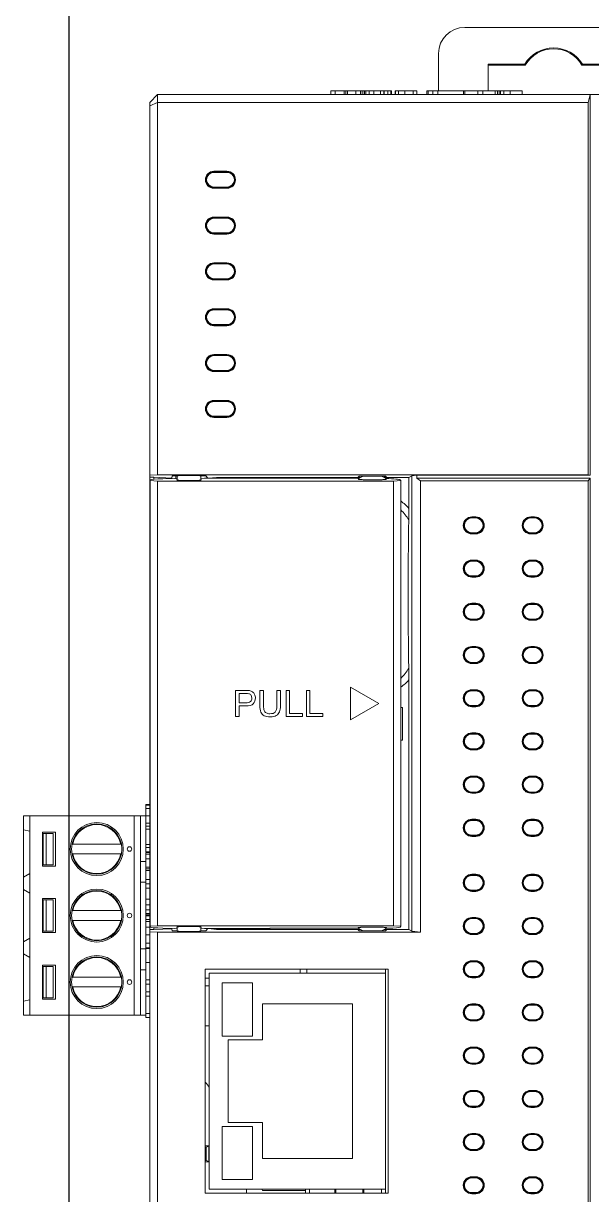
# Model space of a CAD drawing. Header units: millimetres. Extents: x 0 to 1371, y 0 to 812.
# Drawn here: x 70.5 to 113.9, y 656.8 to 746.3 of the extents above; entities that cross this region are included whole.
import ezdxf

# ---------------------------------------------------------------- set-up
doc = ezdxf.new("R2010")
doc.units = ezdxf.units.MM
doc.layers.add('3_ALL_AXES', color=7, linetype='Continuous')
doc.layers.add('7_ALL_FEATURES', color=7, linetype='Continuous')

msp = doc.modelspace()

# ---------------------------------------------------------------- linework, layer by layer
at = {"color": 18, "true_color": 0x000000}
msp.add_line((74.01674, 761.59969), (74.01674, 607.59969), dxfattribs=at)
at = {"color": 18, "linetype": 'Continuous', "lineweight": 0, "true_color": 0x000000}
for p, q in [((104.25352, 745.99985), (117.83533, 745.99985)), ((96.19443, 711.61385), (96.19443, 711.71867)), ((98.11943, 711.71867), (98.11943, 711.61385)), ((70.54443, 685.78017), (70.54443, 670.54017)), ((79.89443, 685.78017), (70.54443, 685.78017)), ((71.04443, 685.78017), (71.04443, 670.54017)), ((78.99443, 685.78017), (78.99443, 670.54017)), ((79.49443, 685.78017), (79.49443, 670.54017)), ((71.04443, 684.60111), (70.54443, 684.70017)), ((71.99443, 684.54017), (71.99443, 681.94017)), ((72.99443, 684.54017), (71.99443, 684.54017)), ((72.04443, 682.04017), (72.04443, 684.44017)), ((72.04443, 684.44017), (72.82219, 684.44017)), ((72.27625, 682.04017), (72.27625, 684.44017)), ((72.82219, 682.04017), (72.82219, 684.44017)), ((72.99443, 684.54017), (72.99443, 681.94017)), ((74.25633, 683.61517), (78.03252, 683.61517)), ((74.25633, 682.86517), (78.03252, 682.86517)), ((72.99443, 681.94017), (71.99443, 681.94017)), ((72.04443, 682.04017), (72.82219, 682.04017)), ((79.49443, 682.30017), (79.89443, 682.30017)), ((71.04443, 681.37319), (70.54443, 681.09017)), ((71.04443, 679.87715), (70.54443, 680.16017)), ((79.49443, 680.70017), (79.89443, 680.70017)), ((71.99443, 679.46017), (71.99443, 676.86017)), ((72.99443, 679.46017), (71.99443, 679.46017)), ((72.04443, 676.96017), (72.04443, 679.36017)), ((72.04443, 679.36017), (72.82219, 679.36017)), ((72.27625, 676.96017), (72.27625, 679.36017)), ((72.82219, 676.96017), (72.82219, 679.36017)), ((72.99443, 679.46017), (72.99443, 676.86017)), ((74.25633, 678.53517), (78.03252, 678.53517)), ((74.25633, 677.78517), (78.03252, 677.78517)), ((88.89443, 677.16017), (84.37061, 677.16017)), ((89.39443, 677.18637), (96.15987, 677.18637)), ((98.22898, 677.18637), (98.3832, 677.18637)), ((71.04443, 676.44319), (70.54443, 676.16017)), ((72.99443, 676.86017), (71.99443, 676.86017)), ((72.04443, 676.96017), (72.82219, 676.96017)), ((79.49443, 675.62017), (79.89443, 675.62017)), ((71.04443, 674.94715), (70.54443, 675.23017)), ((71.99443, 674.38017), (71.99443, 671.78017)), ((72.99443, 674.38017), (71.99443, 674.38017)), ((72.04443, 671.88017), (72.04443, 674.28017)), ((72.04443, 674.28017), (72.82219, 674.28017)), ((72.27625, 671.88017), (72.27625, 674.28017)), ((72.82219, 671.88017), (72.82219, 674.28017)), ((72.99443, 674.38017), (72.99443, 671.78017)), ((79.49443, 674.02017), (79.89443, 674.02017)), ((91.69443, 674.06017), (91.69443, 673.76017)), ((92.19443, 674.06017), (92.19443, 673.76017)), ((98.19443, 674.06017), (98.19443, 673.76017)), ((74.25633, 673.45517), (78.03252, 673.45517)), ((74.25633, 672.70517), (78.03252, 672.70517)), ((84.73443, 673.38017), (84.43443, 673.38017)), ((84.43443, 672.78017), (84.73443, 672.78017)), ((72.99443, 671.78017), (71.99443, 671.78017)), ((72.04443, 671.88017), (72.82219, 671.88017)), ((71.04443, 671.71923), (70.54443, 671.62017)), ((79.89443, 670.54017), (70.54443, 670.54017)), ((84.43443, 669.74017), (84.73443, 669.74017)), ((98.19443, 657.26017), (98.19443, 656.96017))]:
    msp.add_line(p, q, dxfattribs=at)
for centre, radius in [((76.14443, 683.24017), 2.025), ((76.14443, 683.24017), 1.925), ((78.64443, 683.24017), 0.17321), ((76.14443, 678.16017), 2.025), ((76.14443, 678.16017), 1.925), ((78.64443, 678.16017), 0.17321), ((76.14443, 673.08017), 2.025), ((76.14443, 673.08017), 1.925), ((78.64443, 673.08017), 0.17321)]:
    msp.add_circle(centre, radius, dxfattribs=at)
for centre, start, end in [((76.14443, 683.24017), 11.5669778, 168.4330222), ((76.14443, 683.24017), 191.5669778, 348.4330222), ((76.14443, 678.16017), 11.5669778, 168.4330222), ((76.14443, 678.16017), 191.5669778, 348.4330222), ((76.14443, 673.08017), 11.5669778, 168.4330222), ((76.14443, 673.08017), 191.5669778, 348.4330222)]:
    msp.add_arc(centre, 1.8702, start, end, dxfattribs=at)
for centre, major_axis, ratio, start_param, end_param in [((104.25596, 743.99863), (-1.41594, 1.41594), 0.99878277, -0.78478918, 0.78478918), ((88.89443, 677.18637), (0.5, 0), 0.05240778, -1.57079633, 0), ((96.91691, 677.28595), (2.4, 0), 0.05240778, -0.91353217, -0.05235988)]:
    msp.add_ellipse(centre, major_axis=major_axis, ratio=ratio, start_param=start_param, end_param=end_param, dxfattribs=at)
at = {"layer": '3_ALL_AXES', "color": 18, "linetype": 'Continuous', "lineweight": 0, "true_color": 0x000000}
for p, q in [((82.29443, 711.73439), (82.29443, 711.43963)), ((84.09443, 711.73439), (84.09443, 711.43963)), ((82.29443, 677.28071), (82.29443, 676.98595)), ((84.09443, 677.28071), (84.09443, 676.98595)), ((79.89443, 673.30476), (79.89443, 674.57017)), ((80.19443, 674.57017), (79.89443, 674.57017)), ((79.89443, 672.38935), (79.89443, 672.92117))]:
    msp.add_line(p, q, dxfattribs=at)
at = {"layer": '7_ALL_FEATURES', "color": 18, "linetype": 'Continuous', "lineweight": 0, "true_color": 0x000000}
for p, q in [((102.25474, 741.16017), (102.25474, 744.00107)), ((106.04443, 743.17999), (106.04443, 741.16017)), ((108.83942, 743.17999), (106.04443, 743.17999)), ((108.87936, 743.11017), (106.04443, 743.11017)), ((108.87936, 743.11017), (108.83942, 743.17999)), ((113.20949, 743.11017), (113.24943, 743.17999)), ((116.04443, 743.11017), (113.20949, 743.11017)), ((116.11425, 743.17999), (113.24943, 743.17999)), ((80.19443, 740.26017), (80.79443, 740.86017)), ((80.79443, 711.82348), (80.79443, 740.86017)), ((80.79443, 740.86017), (164.44433, 740.86017)), ((94.02454, 740.86017), (94.02454, 741.16017)), ((94.02454, 741.16017), (98.6145, 741.16017)), ((94.35911, 740.86017), (94.35911, 741.16017)), ((95.03755, 740.86017), (95.03755, 741.16017)), ((95.16766, 740.86017), (95.16766, 741.16017)), ((95.29777, 740.86017), (95.29777, 741.16017)), ((95.93904, 740.86017), (95.93904, 741.16017)), ((96.30149, 740.86017), (96.30149, 741.16017)), ((96.31896, 740.86017), (96.31896, 741.16017)), ((96.46878, 740.86017), (96.46878, 741.16017)), ((96.59889, 740.86017), (96.59889, 741.16017)), ((96.6931, 740.86017), (96.6931, 741.16017)), ((96.9529, 740.86017), (96.9529, 741.16017)), ((97.32379, 740.86017), (97.32379, 741.16017)), ((97.81636, 740.86017), (97.81636, 741.16017)), ((98.06729, 740.86017), (98.06729, 741.16017)), ((98.09517, 740.86017), (98.09517, 741.16017)), ((98.37053, 740.86017), (98.37053, 741.16017)), ((98.6145, 740.86017), (98.6145, 741.16017)), ((98.61567, 741.16017), (98.67263, 741.16017)), ((98.63862, 740.86017), (98.63862, 741.16017)), ((98.67271, 740.86017), (98.67271, 741.16017)), ((98.93049, 740.86017), (98.93049, 741.16017)), ((98.93049, 741.16017), (100.58476, 741.16017)), ((98.96766, 740.86017), (98.96766, 741.16017)), ((99.2, 740.86017), (99.2, 741.16017)), ((99.68327, 740.86017), (99.68327, 741.16017)), ((100.31726, 740.86017), (100.31726, 741.16017)), ((100.58476, 740.86017), (100.58476, 741.16017)), ((101.35614, 740.86017), (101.35614, 741.16017)), ((101.35614, 741.16017), (108.6435, 741.16017)), ((101.46878, 740.86017), (101.46878, 741.16017)), ((101.81264, 740.86017), (101.81264, 741.16017)), ((101.82778, 740.86017), (101.82778, 741.16017)), ((102.19368, 740.86017), (102.19368, 741.16017)), ((104.16394, 740.86017), (104.16394, 741.16017)), ((104.25688, 740.86017), (104.25688, 741.16017)), ((105.2606, 740.86017), (105.2606, 741.16017)), ((105.63234, 740.86017), (105.63234, 741.16017)), ((106.5803, 740.86017), (106.5803, 741.16017)), ((106.75688, 740.86017), (106.75688, 741.16017)), ((106.8777, 740.86017), (106.8777, 741.16017)), ((106.97993, 740.86017), (106.97993, 741.16017)), ((107.24847, 740.86017), (107.24847, 741.16017)), ((107.71413, 740.86017), (107.71413, 741.16017)), ((108.6435, 740.86017), (108.6435, 741.16017)), ((113.84443, 740.86017), (113.69443, 740.26017)), ((113.84443, 711.79204), (113.84443, 740.86017)), ((80.79443, 740.26017), (80.19443, 740.01164)), ((80.19443, 653.46017), (80.19443, 740.26017)), ((113.69443, 740.26017), (80.79443, 740.26017)), ((113.69443, 711.82348), (113.69443, 740.26017)), ((86.09443, 735.01017), (85.09443, 735.01017)), ((85.09443, 734.96017), (85.09443, 734.92526)), ((86.09443, 734.96017), (85.09443, 734.96017)), ((86.09443, 734.92526), (85.09443, 734.92526)), ((86.09443, 734.92526), (86.09443, 734.96017)), ((85.09443, 733.76017), (85.09443, 733.79508)), ((85.09443, 733.79508), (86.09443, 733.79508)), ((85.09443, 733.76017), (86.09443, 733.76017)), ((85.09443, 733.71017), (86.09443, 733.71017)), ((86.09443, 733.79508), (86.09443, 733.76017)), ((86.09443, 731.51017), (85.09443, 731.51017)), ((85.09443, 731.46017), (85.09443, 731.42526)), ((86.09443, 731.46017), (85.09443, 731.46017)), ((86.09443, 731.42526), (85.09443, 731.42526)), ((86.09443, 731.42526), (86.09443, 731.46017)), ((85.09443, 730.26017), (85.09443, 730.29508)), ((85.09443, 730.29508), (86.09443, 730.29508)), ((85.09443, 730.26017), (86.09443, 730.26017)), ((85.09443, 730.21017), (86.09443, 730.21017)), ((86.09443, 730.29508), (86.09443, 730.26017)), ((86.09443, 728.01017), (85.09443, 728.01017)), ((85.09443, 727.96017), (85.09443, 727.92526)), ((86.09443, 727.96017), (85.09443, 727.96017)), ((86.09443, 727.92526), (85.09443, 727.92526)), ((86.09443, 727.92526), (86.09443, 727.96017)), ((85.09443, 726.76017), (85.09443, 726.79508)), ((85.09443, 726.79508), (86.09443, 726.79508)), ((85.09443, 726.76017), (86.09443, 726.76017)), ((85.09443, 726.71017), (86.09443, 726.71017)), ((86.09443, 726.79508), (86.09443, 726.76017)), ((86.09443, 724.51017), (85.09443, 724.51017)), ((85.09443, 724.46017), (85.09443, 724.42526)), ((86.09443, 724.46017), (85.09443, 724.46017)), ((86.09443, 724.42526), (85.09443, 724.42526)), ((86.09443, 724.42526), (86.09443, 724.46017)), ((85.09443, 723.26017), (85.09443, 723.29508)), ((85.09443, 723.29508), (86.09443, 723.29508)), ((85.09443, 723.26017), (86.09443, 723.26017)), ((85.09443, 723.21017), (86.09443, 723.21017)), ((86.09443, 723.29508), (86.09443, 723.26017)), ((86.09443, 721.01017), (85.09443, 721.01017)), ((85.09443, 720.96017), (85.09443, 720.92526)), ((86.09443, 720.96017), (85.09443, 720.96017)), ((86.09443, 720.92526), (85.09443, 720.92526)), ((86.09443, 720.92526), (86.09443, 720.96017)), ((85.09443, 719.76017), (85.09443, 719.79508)), ((85.09443, 719.79508), (86.09443, 719.79508)), ((85.09443, 719.76017), (86.09443, 719.76017)), ((85.09443, 719.71017), (86.09443, 719.71017)), ((86.09443, 719.79508), (86.09443, 719.76017)), ((86.09443, 717.51017), (85.09443, 717.51017)), ((85.09443, 717.46017), (85.09443, 717.42526)), ((86.09443, 717.46017), (85.09443, 717.46017)), ((86.09443, 717.42526), (85.09443, 717.42526)), ((86.09443, 717.42526), (86.09443, 717.46017)), ((85.09443, 716.26017), (85.09443, 716.29508)), ((85.09443, 716.29508), (86.09443, 716.29508)), ((85.09443, 716.26017), (86.09443, 716.26017)), ((85.09443, 716.21017), (86.09443, 716.21017)), ((86.09443, 716.29508), (86.09443, 716.26017)), ((80.79443, 711.82348), (80.19443, 711.79204)), ((80.19443, 711.63482), (80.51443, 711.63482)), ((80.25441, 711.44056), (80.21537, 711.38196)), ((80.21537, 711.38196), (80.21537, 677.33838)), ((80.79443, 711.35054), (80.21537, 711.38196)), ((80.51443, 711.48615), (80.51443, 711.63482)), ((80.51443, 711.63482), (81.88381, 711.57501)), ((80.79443, 711.82348), (113.69443, 711.82348)), ((80.79443, 711.35054), (80.79443, 677.3698)), ((98.80406, 711.35054), (80.79443, 711.35054)), ((81.20196, 711.52038), (82.10704, 711.54585)), ((81.88381, 711.57501), (81.89443, 711.73439)), ((81.88381, 711.57501), (81.88381, 711.53957)), ((82.29443, 711.73439), (81.89443, 711.73439)), ((82.10704, 711.54585), (82.29443, 711.51562)), ((82.19443, 711.73439), (82.19443, 711.54585)), ((84.46907, 711.73439), (84.09443, 711.73439)), ((84.37061, 711.56017), (84.09443, 711.51562)), ((84.37061, 711.56017), (96.19905, 711.56017)), ((84.46907, 711.73439), (84.64329, 711.56017)), ((85.29443, 711.61385), (84.67982, 711.56017)), ((85.29443, 711.56017), (85.29443, 711.61385)), ((85.29443, 711.61385), (96.28278, 711.61385)), ((96.08961, 711.61385), (96.19443, 711.71867)), ((96.10424, 711.49003), (96.10502, 711.49728)), ((98.19443, 711.71867), (96.19443, 711.71867)), ((98.10607, 711.61385), (99.99443, 711.61385)), ((98.19443, 711.61385), (98.19443, 711.71867)), ((98.29924, 711.61385), (98.19443, 711.71867)), ((98.80406, 711.35054), (99.37266, 711.38194)), ((98.80406, 677.3698), (98.80406, 711.35054)), ((99.31362, 711.44097), (99.37266, 711.38194)), ((99.37266, 677.3384), (99.37266, 711.38194)), ((100.22009, 711.74903), (99.99443, 711.61385)), ((99.99443, 709.25559), (99.99443, 711.61385)), ((100.22009, 711.74903), (100.59713, 711.79204)), ((100.22009, 711.74903), (100.22009, 676.97131)), ((100.59713, 711.79204), (100.59713, 711.56017)), ((113.84443, 711.79204), (100.59713, 711.79204)), ((100.8728, 711.36017), (100.59713, 711.56017)), ((100.59713, 711.56017), (113.84443, 711.56017)), ((100.8728, 711.36017), (100.8728, 676.89685)), ((100.8728, 711.36017), (113.69443, 711.36017)), ((113.84443, 711.79204), (113.69443, 711.82348)), ((113.84443, 711.56017), (113.69443, 711.36017)), ((113.69443, 653.46017), (113.69443, 711.36017)), ((113.84443, 652.86017), (113.84443, 711.56017)), ((105.09443, 708.61017), (104.79443, 708.61017)), ((104.79443, 708.56017), (104.79443, 708.52526)), ((105.09443, 708.56017), (104.79443, 708.56017)), ((105.09443, 708.52526), (104.79443, 708.52526)), ((105.09443, 708.52526), (105.09443, 708.56017)), ((109.59443, 708.61017), (109.29443, 708.61017)), ((109.29443, 708.56017), (109.29443, 708.52526)), ((109.59443, 708.56017), (109.29443, 708.56017)), ((109.59443, 708.52526), (109.29443, 708.52526)), ((109.59443, 708.52526), (109.59443, 708.56017)), ((104.79443, 707.36017), (104.79443, 707.39508)), ((104.79443, 707.39508), (105.09443, 707.39508)), ((104.79443, 707.36017), (105.09443, 707.36017)), ((104.79443, 707.31017), (105.09443, 707.31017)), ((105.09443, 707.39508), (105.09443, 707.36017)), ((109.29443, 707.36017), (109.29443, 707.39508)), ((109.29443, 707.39508), (109.59443, 707.39508)), ((109.29443, 707.36017), (109.59443, 707.36017)), ((109.29443, 707.31017), (109.59443, 707.31017)), ((109.59443, 707.39508), (109.59443, 707.36017)), ((105.09443, 705.31017), (104.79443, 705.31017)), ((104.79443, 705.26017), (104.79443, 705.22526)), ((105.09443, 705.26017), (104.79443, 705.26017)), ((105.09443, 705.22526), (104.79443, 705.22526)), ((105.09443, 705.22526), (105.09443, 705.26017)), ((109.59443, 705.31017), (109.29443, 705.31017)), ((109.29443, 705.26017), (109.29443, 705.22526)), ((109.59443, 705.26017), (109.29443, 705.26017)), ((109.59443, 705.22526), (109.29443, 705.22526)), ((109.59443, 705.22526), (109.59443, 705.26017)), ((104.79443, 704.06017), (104.79443, 704.09508)), ((104.79443, 704.09508), (105.09443, 704.09508)), ((104.79443, 704.06017), (105.09443, 704.06017)), ((104.79443, 704.01017), (105.09443, 704.01017)), ((105.09443, 704.09508), (105.09443, 704.06017)), ((109.29443, 704.06017), (109.29443, 704.09508)), ((109.29443, 704.09508), (109.59443, 704.09508)), ((109.29443, 704.06017), (109.59443, 704.06017)), ((109.29443, 704.01017), (109.59443, 704.01017)), ((109.59443, 704.09508), (109.59443, 704.06017)), ((105.09443, 702.01017), (104.79443, 702.01017)), ((104.79443, 701.96017), (104.79443, 701.92526)), ((105.09443, 701.96017), (104.79443, 701.96017)), ((105.09443, 701.92526), (104.79443, 701.92526)), ((105.09443, 701.92526), (105.09443, 701.96017)), ((109.59443, 702.01017), (109.29443, 702.01017)), ((109.29443, 701.96017), (109.29443, 701.92526)), ((109.59443, 701.96017), (109.29443, 701.96017)), ((109.59443, 701.92526), (109.29443, 701.92526)), ((109.59443, 701.92526), (109.59443, 701.96017)), ((104.79443, 700.76017), (104.79443, 700.79508)), ((104.79443, 700.79508), (105.09443, 700.79508)), ((104.79443, 700.76017), (105.09443, 700.76017)), ((104.79443, 700.71017), (105.09443, 700.71017)), ((105.09443, 700.79508), (105.09443, 700.76017)), ((109.29443, 700.76017), (109.29443, 700.79508)), ((109.29443, 700.79508), (109.59443, 700.79508)), ((109.29443, 700.76017), (109.59443, 700.76017)), ((109.29443, 700.71017), (109.59443, 700.71017)), ((109.59443, 700.79508), (109.59443, 700.76017)), ((105.09443, 698.71017), (104.79443, 698.71017)), ((104.79443, 698.66017), (104.79443, 698.62526)), ((105.09443, 698.66017), (104.79443, 698.66017)), ((105.09443, 698.62526), (104.79443, 698.62526)), ((105.09443, 698.62526), (105.09443, 698.66017)), ((109.59443, 698.71017), (109.29443, 698.71017)), ((109.29443, 698.66017), (109.29443, 698.62526)), ((109.59443, 698.66017), (109.29443, 698.66017)), ((109.59443, 698.62526), (109.29443, 698.62526)), ((109.59443, 698.62526), (109.59443, 698.66017)), ((104.79443, 697.46017), (104.79443, 697.49508)), ((104.79443, 697.49508), (105.09443, 697.49508)), ((104.79443, 697.46017), (105.09443, 697.46017)), ((104.79443, 697.41017), (105.09443, 697.41017)), ((105.09443, 697.49508), (105.09443, 697.46017)), ((109.29443, 697.46017), (109.29443, 697.49508)), ((109.29443, 697.49508), (109.59443, 697.49508)), ((109.29443, 697.46017), (109.59443, 697.46017)), ((109.29443, 697.41017), (109.59443, 697.41017)), ((109.59443, 697.49508), (109.59443, 697.46017)), ((99.99443, 677.10649), (99.99443, 696.16475)), ((86.75241, 695.36017), (86.75241, 693.36017)), ((87.4959, 695.36017), (86.75241, 695.36017)), ((87.02007, 694.4085), (87.02007, 695.12225)), ((87.02007, 695.12225), (87.51821, 695.12225)), ((88.61115, 695.36017), (88.61115, 694.20032)), ((88.88624, 695.36017), (88.61115, 695.36017)), ((88.88624, 694.20775), (88.88624, 695.36017)), ((89.90483, 695.36017), (89.90483, 694.20775)), ((90.17992, 695.36017), (89.90483, 695.36017)), ((90.17992, 694.20032), (90.17992, 695.36017)), ((90.60371, 695.36017), (90.60371, 693.36017)), ((90.87137, 695.36017), (90.60371, 695.36017)), ((90.87137, 693.59809), (90.87137, 695.36017)), ((92.15762, 695.36017), (92.15762, 693.36017)), ((92.42527, 695.36017), (92.15762, 695.36017)), ((92.42527, 693.59809), (92.42527, 695.36017)), ((95.52936, 695.61017), (95.52936, 693.11017)), ((97.69443, 694.36017), (95.52936, 695.61017)), ((105.09443, 695.41017), (104.79443, 695.41017)), ((104.79443, 695.36017), (104.79443, 695.32526)), ((105.09443, 695.36017), (104.79443, 695.36017)), ((105.09443, 695.32526), (104.79443, 695.32526)), ((105.09443, 695.32526), (105.09443, 695.36017)), ((109.59443, 695.41017), (109.29443, 695.41017)), ((109.29443, 695.36017), (109.29443, 695.32526)), ((109.59443, 695.36017), (109.29443, 695.36017)), ((109.59443, 695.32526), (109.29443, 695.32526)), ((109.59443, 695.32526), (109.59443, 695.36017)), ((87.52565, 694.4085), (87.02007, 694.4085)), ((87.02007, 693.36017), (87.02007, 694.17058)), ((87.02007, 694.17058), (87.52565, 694.17058)), ((95.52936, 693.11017), (97.69443, 694.36017)), ((104.79443, 694.16017), (104.79443, 694.19508)), ((104.79443, 694.19508), (105.09443, 694.19508)), ((104.79443, 694.16017), (105.09443, 694.16017)), ((105.09443, 694.19508), (105.09443, 694.16017)), ((109.29443, 694.16017), (109.29443, 694.19508)), ((109.29443, 694.19508), (109.59443, 694.19508)), ((109.29443, 694.16017), (109.59443, 694.16017)), ((109.59443, 694.19508), (109.59443, 694.16017)), ((86.75241, 693.36017), (87.02007, 693.36017)), ((90.60371, 693.36017), (91.86022, 693.36017)), ((91.86022, 693.59809), (90.87137, 693.59809)), ((91.86022, 693.36017), (91.86022, 693.59809)), ((92.15762, 693.36017), (93.41412, 693.36017)), ((93.41412, 693.59809), (92.42527, 693.59809)), ((93.41412, 693.36017), (93.41412, 693.59809)), ((99.49443, 694.06017), (99.37266, 694.06017)), ((99.49443, 691.56017), (99.49443, 694.06017)), ((104.79443, 694.11017), (105.09443, 694.11017)), ((109.29443, 694.11017), (109.59443, 694.11017)), ((99.37266, 691.56017), (99.49443, 691.56017)), ((105.09443, 692.11017), (104.79443, 692.11017)), ((104.79443, 692.06017), (104.79443, 692.02526)), ((105.09443, 692.06017), (104.79443, 692.06017)), ((105.09443, 692.02526), (104.79443, 692.02526)), ((105.09443, 692.02526), (105.09443, 692.06017)), ((109.59443, 692.11017), (109.29443, 692.11017)), ((109.29443, 692.06017), (109.29443, 692.02526)), ((109.59443, 692.06017), (109.29443, 692.06017)), ((109.59443, 692.02526), (109.29443, 692.02526)), ((109.59443, 692.02526), (109.59443, 692.06017)), ((104.79443, 690.86017), (104.79443, 690.89508)), ((104.79443, 690.89508), (105.09443, 690.89508)), ((104.79443, 690.86017), (105.09443, 690.86017)), ((104.79443, 690.81017), (105.09443, 690.81017)), ((105.09443, 690.89508), (105.09443, 690.86017)), ((109.29443, 690.86017), (109.29443, 690.89508)), ((109.29443, 690.89508), (109.59443, 690.89508)), ((109.29443, 690.86017), (109.59443, 690.86017)), ((109.29443, 690.81017), (109.59443, 690.81017)), ((109.59443, 690.89508), (109.59443, 690.86017)), ((105.09443, 688.81017), (104.79443, 688.81017)), ((109.59443, 688.81017), (109.29443, 688.81017)), ((104.79443, 688.76017), (104.79443, 688.72526)), ((105.09443, 688.76017), (104.79443, 688.76017)), ((105.09443, 688.72526), (104.79443, 688.72526)), ((105.09443, 688.72526), (105.09443, 688.76017)), ((109.29443, 688.76017), (109.29443, 688.72526)), ((109.59443, 688.76017), (109.29443, 688.76017)), ((109.59443, 688.72526), (109.29443, 688.72526)), ((109.59443, 688.72526), (109.59443, 688.76017)), ((104.79443, 687.56017), (104.79443, 687.59508)), ((104.79443, 687.59508), (105.09443, 687.59508)), ((104.79443, 687.56017), (105.09443, 687.56017)), ((104.79443, 687.51017), (105.09443, 687.51017)), ((105.09443, 687.59508), (105.09443, 687.56017)), ((109.29443, 687.56017), (109.29443, 687.59508)), ((109.29443, 687.59508), (109.59443, 687.59508)), ((109.29443, 687.56017), (109.59443, 687.56017)), ((109.29443, 687.51017), (109.59443, 687.51017)), ((109.59443, 687.59508), (109.59443, 687.56017)), ((80.19443, 686.65039), (79.89443, 686.65039)), ((79.89443, 686.59335), (79.89443, 686.65025)), ((80.19443, 686.6163), (79.89443, 686.6163)), ((79.89443, 684.99367), (79.89443, 686.59218)), ((80.19443, 686.59218), (79.89443, 686.59218)), ((80.19443, 686.34821), (79.89443, 686.34821)), ((80.19443, 685.78363), (79.89443, 685.78363)), ((80.19443, 685.20742), (79.89443, 685.20742)), ((105.09443, 685.51017), (104.79443, 685.51017)), ((104.79443, 685.46017), (104.79443, 685.42526)), ((105.09443, 685.46017), (104.79443, 685.46017)), ((105.09443, 685.42526), (104.79443, 685.42526)), ((105.09443, 685.42526), (105.09443, 685.46017)), ((109.59443, 685.51017), (109.29443, 685.51017)), ((109.29443, 685.46017), (109.29443, 685.42526)), ((109.59443, 685.46017), (109.29443, 685.46017)), ((109.59443, 685.42526), (109.29443, 685.42526)), ((109.59443, 685.42526), (109.59443, 685.46017)), ((80.19443, 684.99367), (79.89443, 684.99367)), ((79.89443, 683.0234), (79.89443, 684.98767)), ((80.19443, 684.77062), (79.89443, 684.77062)), ((80.19443, 683.59961), (79.89443, 683.59961)), ((104.79443, 684.26017), (104.79443, 684.29508)), ((104.79443, 684.29508), (105.09443, 684.29508)), ((104.79443, 684.26017), (105.09443, 684.26017)), ((104.79443, 684.21017), (105.09443, 684.21017)), ((105.09443, 684.29508), (105.09443, 684.26017)), ((109.29443, 684.26017), (109.29443, 684.29508)), ((109.29443, 684.29508), (109.59443, 684.29508)), ((109.29443, 684.26017), (109.59443, 684.26017)), ((109.29443, 684.21017), (109.59443, 684.21017)), ((109.59443, 684.29508), (109.59443, 684.26017)), ((80.19443, 683.35798), (79.89443, 683.35798)), ((80.19443, 683.0234), (79.89443, 683.0234)), ((79.89443, 674.57017), (79.89443, 682.98767)), ((80.19443, 682.98767), (79.89443, 682.98767)), ((80.19443, 682.85612), (79.89443, 682.85612)), ((80.19443, 682.49367), (79.89443, 682.49367)), ((80.19443, 681.8524), (79.89443, 681.8524)), ((80.19443, 681.72229), (79.89443, 681.72229)), ((80.19443, 681.59218), (79.89443, 681.59218)), ((80.19443, 680.91374), (79.89443, 680.91374)), ((105.09443, 681.31017), (104.79443, 681.31017)), ((104.79443, 681.26017), (104.79443, 681.22526)), ((105.09443, 681.26017), (104.79443, 681.26017)), ((105.09443, 681.22526), (104.79443, 681.22526)), ((105.09443, 681.22526), (105.09443, 681.26017)), ((109.59443, 681.31017), (109.29443, 681.31017)), ((109.29443, 681.26017), (109.29443, 681.22526)), ((109.59443, 681.26017), (109.29443, 681.26017)), ((109.59443, 681.22526), (109.29443, 681.22526)), ((109.59443, 681.22526), (109.59443, 681.26017)), ((80.19443, 680.57916), (79.89443, 680.57916)), ((80.19443, 680.26318), (79.89443, 680.26318)), ((104.79443, 680.06017), (104.79443, 680.09508)), ((104.79443, 680.09508), (105.09443, 680.09508)), ((104.79443, 680.06017), (105.09443, 680.06017)), ((104.79443, 680.01017), (105.09443, 680.01017)), ((105.09443, 680.09508), (105.09443, 680.06017)), ((109.29443, 680.06017), (109.29443, 680.09508)), ((109.29443, 680.09508), (109.59443, 680.09508)), ((109.29443, 680.06017), (109.59443, 680.06017)), ((109.29443, 680.01017), (109.59443, 680.01017)), ((109.59443, 680.09508), (109.59443, 680.06017)), ((80.19443, 679.40816), (79.89443, 679.40816)), ((80.19443, 678.97235), (79.89443, 678.97235)), ((80.19443, 678.60496), (79.89443, 678.60496)), ((80.19443, 678.30997), (79.89443, 678.30997)), ((80.19443, 678.20928), (79.89443, 678.20928)), ((80.19443, 678.13767), (79.89443, 678.13767)), ((80.19443, 677.84682), (79.89443, 677.84682)), ((80.19443, 677.70368), (79.89443, 677.70368)), ((80.19443, 677.27991), (79.89443, 677.27991)), ((80.79443, 677.3698), (80.21537, 677.33838)), ((80.25441, 677.27978), (80.21537, 677.33838)), ((80.51443, 677.08552), (80.51443, 677.23419)), ((81.88381, 677.14533), (80.51443, 677.08552)), ((80.79443, 677.3698), (98.80406, 677.3698)), ((82.10704, 677.17449), (81.20196, 677.19995)), ((81.88381, 677.14533), (81.88381, 677.18077)), ((81.89443, 676.98595), (81.88381, 677.14533)), ((82.10704, 677.17449), (82.29443, 677.20472)), ((84.37061, 677.16017), (84.09443, 677.20472)), ((84.64329, 677.16017), (84.46907, 676.98595)), ((85.29443, 677.10649), (84.67982, 677.16017)), ((85.29443, 677.10649), (85.29443, 677.16017)), ((98.28461, 677.23031), (98.28383, 677.22306)), ((98.80406, 677.3698), (99.37266, 677.3384)), ((99.37266, 677.3384), (99.31362, 677.27937)), ((105.09443, 678.01017), (104.79443, 678.01017)), ((104.79443, 677.96017), (104.79443, 677.92526)), ((105.09443, 677.96017), (104.79443, 677.96017)), ((105.09443, 677.92526), (104.79443, 677.92526)), ((105.09443, 677.92526), (105.09443, 677.96017)), ((109.59443, 678.01017), (109.29443, 678.01017)), ((109.59443, 677.96017), (109.29443, 677.96017)), ((109.29443, 677.96017), (109.29443, 677.92526)), ((109.59443, 677.92526), (109.29443, 677.92526)), ((109.59443, 677.92526), (109.59443, 677.96017)), ((80.19443, 676.67582), (79.89443, 676.67582)), ((80.19443, 677.08552), (80.51443, 677.08552)), ((80.79443, 676.89685), (80.19443, 676.9283)), ((80.79443, 676.89685), (80.79443, 652.86017)), ((100.8728, 676.89685), (80.79443, 676.89685)), ((82.29443, 676.98595), (81.89443, 676.98595)), ((84.46907, 676.98595), (84.09443, 676.98595)), ((85.29443, 677.10649), (96.28278, 677.10649)), ((96.08961, 677.10649), (96.19443, 677.00167)), ((98.19443, 677.00167), (96.19443, 677.00167)), ((98.10607, 677.10649), (99.99443, 677.10649)), ((98.29924, 677.10649), (98.19443, 677.00167)), ((100.22009, 676.97131), (99.99443, 677.10649)), ((100.22009, 676.97131), (100.8728, 676.89685)), ((104.79443, 676.76017), (104.79443, 676.79508)), ((104.79443, 676.79508), (105.09443, 676.79508)), ((104.79443, 676.76017), (105.09443, 676.76017)), ((104.79443, 676.71017), (105.09443, 676.71017)), ((105.09443, 676.79508), (105.09443, 676.76017)), ((109.29443, 676.79508), (109.59443, 676.79508)), ((109.29443, 676.76017), (109.29443, 676.79508)), ((109.29443, 676.76017), (109.59443, 676.76017)), ((109.29443, 676.71017), (109.59443, 676.71017)), ((109.59443, 676.79508), (109.59443, 676.76017)), ((80.19443, 676.05144), (79.89443, 676.05144)), ((80.19443, 675.69069), (79.89443, 675.69069)), ((80.19443, 675.64422), (79.89443, 675.64422)), ((105.09443, 674.71017), (104.79443, 674.71017)), ((104.79443, 674.66017), (104.79443, 674.62526)), ((105.09443, 674.66017), (104.79443, 674.66017)), ((105.09443, 674.62526), (104.79443, 674.62526)), ((105.09443, 674.62526), (105.09443, 674.66017)), ((109.59443, 674.71017), (109.29443, 674.71017)), ((109.59443, 674.66017), (109.29443, 674.66017)), ((109.29443, 674.66017), (109.29443, 674.62526)), ((109.59443, 674.62526), (109.29443, 674.62526)), ((109.59443, 674.62526), (109.59443, 674.66017)), ((84.43443, 674.06017), (84.43443, 656.96017)), ((98.39443, 674.06017), (84.43443, 674.06017)), ((84.73443, 673.76017), (84.73443, 657.26017)), ((84.73443, 673.76017), (98.19443, 673.76017)), ((98.19443, 673.76017), (98.19443, 657.26017)), ((98.39443, 656.96017), (98.39443, 674.06017)), ((79.89443, 672.92117), (79.89443, 673.25574)), ((80.19443, 673.25574), (79.89443, 673.25574)), ((80.19443, 672.92117), (79.89443, 672.92117)), ((85.73443, 668.96017), (85.73443, 673.01017)), ((85.73443, 673.01017), (88.03443, 673.01017)), ((88.03443, 673.01017), (88.03443, 668.96017)), ((104.79443, 673.49508), (105.09443, 673.49508)), ((104.79443, 673.46017), (104.79443, 673.49508)), ((104.79443, 673.46017), (105.09443, 673.46017)), ((104.79443, 673.41017), (105.09443, 673.41017)), ((105.09443, 673.49508), (105.09443, 673.46017)), ((109.29443, 673.49508), (109.59443, 673.49508)), ((109.29443, 673.46017), (109.29443, 673.49508)), ((109.29443, 673.46017), (109.59443, 673.46017)), ((109.29443, 673.41017), (109.59443, 673.41017)), ((109.59443, 673.49508), (109.59443, 673.46017)), ((79.89443, 670.36541), (79.89443, 672.33567)), ((80.19443, 672.33567), (79.89443, 672.33567)), ((80.19443, 672.0011), (79.89443, 672.0011)), ((88.79443, 668.66017), (88.79443, 671.41017)), ((88.79443, 671.41017), (95.69443, 671.41017)), ((95.69443, 671.41017), (95.69443, 659.61017)), ((105.09443, 671.41017), (104.79443, 671.41017)), ((105.09443, 671.36017), (104.79443, 671.36017)), ((104.79443, 671.36017), (104.79443, 671.32526)), ((105.09443, 671.32526), (104.79443, 671.32526)), ((105.09443, 671.32526), (105.09443, 671.36017)), ((109.59443, 671.41017), (109.29443, 671.41017)), ((109.59443, 671.36017), (109.29443, 671.36017)), ((109.29443, 671.36017), (109.29443, 671.32526)), ((109.59443, 671.32526), (109.29443, 671.32526)), ((109.59443, 671.32526), (109.59443, 671.36017)), ((80.19443, 670.68139), (79.89443, 670.68139)), ((80.19443, 670.36541), (79.89443, 670.36541)), ((104.79443, 670.19508), (105.09443, 670.19508)), ((104.79443, 670.16017), (104.79443, 670.19508)), ((104.79443, 670.16017), (105.09443, 670.16017)), ((104.79443, 670.11017), (105.09443, 670.11017)), ((105.09443, 670.19508), (105.09443, 670.16017)), ((109.29443, 670.19508), (109.59443, 670.19508)), ((109.29443, 670.16017), (109.29443, 670.19508)), ((109.29443, 670.16017), (109.59443, 670.16017)), ((109.29443, 670.11017), (109.59443, 670.11017)), ((109.59443, 670.19508), (109.59443, 670.16017)), ((88.03443, 668.96017), (85.73443, 668.96017)), ((86.19443, 662.36017), (86.19443, 668.66017)), ((86.19443, 668.66017), (88.79443, 668.66017)), ((105.09443, 668.11017), (104.79443, 668.11017)), ((105.09443, 668.06017), (104.79443, 668.06017)), ((104.79443, 668.06017), (104.79443, 668.02526)), ((105.09443, 668.02526), (104.79443, 668.02526)), ((105.09443, 668.02526), (105.09443, 668.06017)), ((109.59443, 668.11017), (109.29443, 668.11017)), ((109.59443, 668.06017), (109.29443, 668.06017)), ((109.29443, 668.06017), (109.29443, 668.02526)), ((109.59443, 668.02526), (109.29443, 668.02526)), ((109.59443, 668.02526), (109.59443, 668.06017)), ((104.79443, 666.89508), (105.09443, 666.89508)), ((104.79443, 666.86017), (104.79443, 666.89508)), ((104.79443, 666.86017), (105.09443, 666.86017)), ((104.79443, 666.81017), (105.09443, 666.81017)), ((105.09443, 666.89508), (105.09443, 666.86017)), ((109.29443, 666.89508), (109.59443, 666.89508)), ((109.29443, 666.86017), (109.29443, 666.89508)), ((109.29443, 666.86017), (109.59443, 666.86017)), ((109.29443, 666.81017), (109.59443, 666.81017)), ((109.59443, 666.89508), (109.59443, 666.86017)), ((105.09443, 664.81017), (104.79443, 664.81017)), ((105.09443, 664.76017), (104.79443, 664.76017)), ((104.79443, 664.76017), (104.79443, 664.72526)), ((105.09443, 664.72526), (104.79443, 664.72526)), ((105.09443, 664.72526), (105.09443, 664.76017)), ((109.59443, 664.81017), (109.29443, 664.81017)), ((109.59443, 664.76017), (109.29443, 664.76017)), ((109.29443, 664.76017), (109.29443, 664.72526)), ((109.59443, 664.72526), (109.29443, 664.72526)), ((109.59443, 664.72526), (109.59443, 664.76017)), ((104.79443, 663.59508), (105.09443, 663.59508)), ((104.79443, 663.56017), (104.79443, 663.59508)), ((104.79443, 663.56017), (105.09443, 663.56017)), ((104.79443, 663.51017), (105.09443, 663.51017)), ((105.09443, 663.59508), (105.09443, 663.56017)), ((109.29443, 663.59508), (109.59443, 663.59508)), ((109.29443, 663.56017), (109.29443, 663.59508)), ((109.29443, 663.56017), (109.59443, 663.56017)), ((109.29443, 663.51017), (109.59443, 663.51017)), ((109.59443, 663.59508), (109.59443, 663.56017)), ((85.73443, 658.01017), (85.73443, 662.06017)), ((85.73443, 662.06017), (88.03443, 662.06017)), ((88.79443, 662.36017), (86.19443, 662.36017)), ((88.03443, 662.06017), (88.03443, 658.01017)), ((88.79443, 659.61017), (88.79443, 662.36017)), ((105.09443, 661.51017), (104.79443, 661.51017)), ((105.09443, 661.46017), (104.79443, 661.46017)), ((104.79443, 661.46017), (104.79443, 661.42526)), ((105.09443, 661.42526), (104.79443, 661.42526)), ((105.09443, 661.42526), (105.09443, 661.46017)), ((109.59443, 661.51017), (109.29443, 661.51017)), ((109.59443, 661.46017), (109.29443, 661.46017)), ((109.29443, 661.46017), (109.29443, 661.42526)), ((109.59443, 661.42526), (109.29443, 661.42526)), ((109.59443, 661.42526), (109.59443, 661.46017)), ((84.43443, 660.56005), (84.73446, 660.56006)), ((84.71924, 660.53661), (84.50649, 660.46063)), ((84.50649, 659.45971), (84.50649, 660.46063)), ((84.71924, 659.38373), (84.71924, 660.53661)), ((104.79443, 660.29508), (105.09443, 660.29508)), ((104.79443, 660.26017), (104.79443, 660.29508)), ((104.79443, 660.26017), (105.09443, 660.26017)), ((104.79443, 660.21017), (105.09443, 660.21017)), ((105.09443, 660.29508), (105.09443, 660.26017)), ((109.29443, 660.29508), (109.59443, 660.29508)), ((109.29443, 660.26017), (109.29443, 660.29508)), ((109.29443, 660.26017), (109.59443, 660.26017)), ((109.29443, 660.21017), (109.59443, 660.21017)), ((109.59443, 660.29508), (109.59443, 660.26017)), ((84.43443, 659.3604), (84.73443, 659.3604)), ((84.71924, 659.38373), (84.50649, 659.45971)), ((95.69443, 659.61017), (88.79443, 659.61017)), ((88.03443, 658.01017), (85.73443, 658.01017)), ((105.09443, 658.21017), (104.79443, 658.21017)), ((105.09443, 658.16017), (104.79443, 658.16017)), ((104.79443, 658.16017), (104.79443, 658.12526)), ((105.09443, 658.12526), (104.79443, 658.12526)), ((105.09443, 658.12526), (105.09443, 658.16017)), ((109.59443, 658.21017), (109.29443, 658.21017)), ((109.59443, 658.16017), (109.29443, 658.16017)), ((109.29443, 658.16017), (109.29443, 658.12526)), ((109.59443, 658.12526), (109.29443, 658.12526)), ((109.59443, 658.12526), (109.59443, 658.16017)), ((84.43443, 656.96017), (98.39443, 656.96017)), ((84.73443, 657.26017), (98.19443, 657.26017)), ((87.59443, 657.26017), (87.59443, 656.96017)), ((88.79443, 657.16017), (92.09443, 657.16017)), ((92.09443, 657.26017), (92.09443, 656.96017)), ((92.39443, 657.26017), (92.39443, 656.96017)), ((94.34443, 657.26017), (94.34443, 656.96017)), ((94.41943, 656.96017), (94.41943, 657.21017)), ((96.46943, 657.21017), (96.46943, 656.96017)), ((96.54443, 656.96017), (96.54443, 657.26017)), ((97.89443, 657.26017), (97.89443, 656.96017)), ((104.79443, 656.99508), (105.09443, 656.99508)), ((104.79443, 656.96017), (104.79443, 656.99508)), ((104.79443, 656.96017), (105.09443, 656.96017)), ((104.79443, 656.91017), (105.09443, 656.91017)), ((105.09443, 656.99508), (105.09443, 656.96017)), ((109.29443, 656.99508), (109.59443, 656.99508)), ((109.29443, 656.96017), (109.29443, 656.99508)), ((109.29443, 656.96017), (109.59443, 656.96017)), ((109.29443, 656.91017), (109.59443, 656.91017)), ((109.59443, 656.99508), (109.59443, 656.96017))]:
    msp.add_line(p, q, dxfattribs=at)
for centre, radius, start, end in [((111.04443, 741.86017), 2.56982, 30.9028984, 149.0971016), ((111.04443, 741.86017), 2.5, 30, 150), ((85.09443, 734.36017), 0.65, 90, 270), ((85.09443, 734.36017), 0.6, 90, 270), ((85.09443, 734.36017), 0.56509, 90, 270), ((86.09443, 734.36017), 0.65, 270, 90), ((86.09443, 734.36017), 0.6, 270, 90), ((86.09443, 734.36017), 0.56509, 270, 90), ((85.09443, 730.86017), 0.65, 90, 270), ((85.09443, 730.86017), 0.6, 90, 270), ((85.09443, 730.86017), 0.56509, 90, 270), ((86.09443, 730.86017), 0.65, 270, 90), ((86.09443, 730.86017), 0.6, 270, 90), ((86.09443, 730.86017), 0.56509, 270, 90), ((85.09443, 727.36017), 0.65, 90, 270), ((85.09443, 727.36017), 0.6, 90, 270), ((85.09443, 727.36017), 0.56509, 90, 270), ((86.09443, 727.36017), 0.65, 270, 90), ((86.09443, 727.36017), 0.6, 270, 90), ((86.09443, 727.36017), 0.56509, 270, 90), ((85.09443, 723.86017), 0.65, 90, 270), ((85.09443, 723.86017), 0.6, 90, 270), ((85.09443, 723.86017), 0.56509, 90, 270), ((86.09443, 723.86017), 0.65, 270, 90), ((86.09443, 723.86017), 0.6, 270, 90), ((86.09443, 723.86017), 0.56509, 270, 90), ((85.09443, 720.36017), 0.65, 90, 270), ((86.09443, 720.36017), 0.65, 270, 90), ((85.09443, 720.36017), 0.6, 90, 270), ((85.09443, 720.36017), 0.56509, 90, 270), ((86.09443, 720.36017), 0.6, 270, 90), ((86.09443, 720.36017), 0.56509, 270, 90), ((85.09443, 716.86017), 0.65, 90, 270), ((85.09443, 716.86017), 0.6, 90, 270), ((85.09443, 716.86017), 0.56509, 90, 270), ((86.09443, 716.86017), 0.65, 270, 90), ((86.09443, 716.86017), 0.6, 270, 90), ((86.09443, 716.86017), 0.56509, 270, 90), ((97.19443, 710.0435), 1.81667, 112.5908017, 126.8465526), ((97.19443, 710.0435), 1.81667, 53.1534474, 67.4091983), ((59.11341, 709.26349), 40.88102, 358.7577716, 359.9889275), ((104.79443, 707.96017), 0.65, 90, 270), ((104.79443, 707.96017), 0.6, 90, 270), ((104.79443, 707.96017), 0.56509, 90, 270), ((105.09443, 707.96017), 0.65, 270, 90), ((105.09443, 707.96017), 0.6, 270, 90), ((105.09443, 707.96017), 0.56509, 270, 90), ((109.29443, 707.96017), 0.65, 90, 270), ((109.29443, 707.96017), 0.6, 90, 270), ((109.29443, 707.96017), 0.56509, 90, 270), ((109.59443, 707.96017), 0.65, 270, 90), ((109.59443, 707.96017), 0.6, 270, 90), ((109.59443, 707.96017), 0.56509, 270, 90), ((369.18889, 702.71019), 269.26371, 178.7940402, 181.2059647), ((104.79443, 704.66017), 0.65, 90, 270), ((104.79443, 704.66017), 0.6, 90, 270), ((104.79443, 704.66017), 0.56509, 90, 270), ((105.09443, 704.66017), 0.65, 270, 90), ((105.09443, 704.66017), 0.6, 270, 90), ((105.09443, 704.66017), 0.56509, 270, 90), ((109.29443, 704.66017), 0.65, 90, 270), ((109.29443, 704.66017), 0.6, 90, 270), ((109.29443, 704.66017), 0.56509, 90, 270), ((109.59443, 704.66017), 0.65, 270, 90), ((109.59443, 704.66017), 0.6, 270, 90), ((109.59443, 704.66017), 0.56509, 270, 90), ((104.79443, 701.36017), 0.65, 90, 270), ((104.79443, 701.36017), 0.6, 90, 270), ((104.79443, 701.36017), 0.56509, 90, 270), ((105.09443, 701.36017), 0.65, 270, 90), ((105.09443, 701.36017), 0.6, 270, 90), ((105.09443, 701.36017), 0.56509, 270, 90), ((109.29443, 701.36017), 0.65, 90, 270), ((109.29443, 701.36017), 0.6, 90, 270), ((109.29443, 701.36017), 0.56509, 90, 270), ((109.59443, 701.36017), 0.65, 270, 90), ((109.59443, 701.36017), 0.6, 270, 90), ((109.59443, 701.36017), 0.56509, 270, 90), ((104.79443, 698.06017), 0.65, 90, 270), ((104.79443, 698.06017), 0.6, 90, 270), ((104.79443, 698.06017), 0.56509, 90, 270), ((105.09443, 698.06017), 0.65, 270, 90), ((105.09443, 698.06017), 0.6, 270, 90), ((105.09443, 698.06017), 0.56509, 270, 90), ((109.29443, 698.06017), 0.65, 90, 270), ((109.29443, 698.06017), 0.6, 90, 270), ((109.29443, 698.06017), 0.56509, 90, 270), ((109.59443, 698.06017), 0.65, 270, 90), ((109.59443, 698.06017), 0.6, 270, 90), ((109.59443, 698.06017), 0.56509, 270, 90), ((58.10299, 696.14583), 41.89144, 0.0258845, 1.227351), ((104.79443, 694.76017), 0.65, 90, 270), ((104.79443, 694.76017), 0.6, 90, 270), ((104.79443, 694.76017), 0.56509, 90, 270), ((105.09443, 694.76017), 0.65, 270, 90), ((105.09443, 694.76017), 0.6, 270, 90), ((105.09443, 694.76017), 0.56509, 270, 90), ((109.29443, 694.76017), 0.65, 90, 270), ((109.29443, 694.76017), 0.6, 90, 270), ((109.29443, 694.76017), 0.56509, 90, 270), ((109.59443, 694.76017), 0.65, 270, 90), ((109.59443, 694.76017), 0.6, 270, 90), ((109.59443, 694.76017), 0.56509, 270, 90), ((104.79443, 691.46017), 0.65, 90, 270), ((104.79443, 691.46017), 0.6, 90, 270), ((104.79443, 691.46017), 0.56509, 90, 270), ((105.09443, 691.46017), 0.65, 270, 90), ((105.09443, 691.46017), 0.6, 270, 90), ((105.09443, 691.46017), 0.56509, 270, 90), ((109.29443, 691.46017), 0.65, 90, 270), ((109.29443, 691.46017), 0.6, 90, 270), ((109.29443, 691.46017), 0.56509, 90, 270), ((109.59443, 691.46017), 0.65, 270, 90), ((109.59443, 691.46017), 0.6, 270, 90), ((109.59443, 691.46017), 0.56509, 270, 90), ((104.79443, 688.16017), 0.65, 90, 270), ((105.09443, 688.16017), 0.65, 270, 90), ((109.29443, 688.16017), 0.65, 90, 270), ((109.59443, 688.16017), 0.65, 270, 90), ((104.79443, 688.16017), 0.6, 90, 270), ((104.79443, 688.16017), 0.56509, 90, 270), ((105.09443, 688.16017), 0.6, 270, 90), ((105.09443, 688.16017), 0.56509, 270, 90), ((109.29443, 688.16017), 0.6, 90, 270), ((109.29443, 688.16017), 0.56509, 90, 270), ((109.59443, 688.16017), 0.6, 270, 90), ((109.59443, 688.16017), 0.56509, 270, 90), ((104.79443, 684.86017), 0.65, 90, 270), ((104.79443, 684.86017), 0.6, 90, 270), ((104.79443, 684.86017), 0.56509, 90, 270), ((105.09443, 684.86017), 0.65, 270, 90), ((105.09443, 684.86017), 0.6, 270, 90), ((105.09443, 684.86017), 0.56509, 270, 90), ((109.29443, 684.86017), 0.65, 90, 270), ((109.29443, 684.86017), 0.6, 90, 270), ((109.29443, 684.86017), 0.56509, 90, 270), ((109.59443, 684.86017), 0.65, 270, 90), ((109.59443, 684.86017), 0.6, 270, 90), ((109.59443, 684.86017), 0.56509, 270, 90), ((104.79443, 680.66017), 0.65, 90, 270), ((104.79443, 680.66017), 0.6, 90, 270), ((104.79443, 680.66017), 0.56509, 90, 270), ((105.09443, 680.66017), 0.65, 270, 90), ((105.09443, 680.66017), 0.6, 270, 90), ((105.09443, 680.66017), 0.56509, 270, 90), ((109.29443, 680.66017), 0.65, 90, 270), ((109.29443, 680.66017), 0.6, 90, 270), ((109.29443, 680.66017), 0.56509, 90, 270), ((109.59443, 680.66017), 0.65, 270, 90), ((109.59443, 680.66017), 0.6, 270, 90), ((109.59443, 680.66017), 0.56509, 270, 90), ((97.19443, 678.67684), 1.81667, 233.1534474, 247.4091983), ((97.19443, 678.67684), 1.81667, 292.5908017, 306.8465526), ((104.79443, 677.36017), 0.65, 90, 270), ((104.79443, 677.36017), 0.6, 90, 270), ((104.79443, 677.36017), 0.56509, 90, 270), ((105.09443, 677.36017), 0.65, 270, 90), ((105.09443, 677.36017), 0.6, 270, 90), ((105.09443, 677.36017), 0.56509, 270, 90), ((109.29443, 677.36017), 0.65, 90, 270), ((109.29443, 677.36017), 0.6, 90, 270), ((109.29443, 677.36017), 0.56509, 90, 270), ((109.59443, 677.36017), 0.65, 270, 90), ((109.59443, 677.36017), 0.6, 270, 90), ((109.59443, 677.36017), 0.56509, 270, 90), ((104.79443, 674.06017), 0.65, 90, 270), ((104.79443, 674.06017), 0.6, 90, 270), ((104.79443, 674.06017), 0.56509, 90, 270), ((105.09443, 674.06017), 0.65, 270, 90), ((105.09443, 674.06017), 0.6, 270, 90), ((105.09443, 674.06017), 0.56509, 270, 90), ((109.29443, 674.06017), 0.65, 90, 270), ((109.29443, 674.06017), 0.6, 90, 270), ((109.29443, 674.06017), 0.56509, 90, 270), ((109.59443, 674.06017), 0.65, 270, 90), ((109.59443, 674.06017), 0.6, 270, 90), ((109.59443, 674.06017), 0.56509, 270, 90), ((104.79443, 670.76017), 0.65, 90, 270), ((104.79443, 670.76017), 0.6, 90, 270), ((104.79443, 670.76017), 0.56509, 90, 270), ((105.09443, 670.76017), 0.65, 270, 90), ((105.09443, 670.76017), 0.6, 270, 90), ((105.09443, 670.76017), 0.56509, 270, 90), ((109.29443, 670.76017), 0.65, 90, 270), ((109.29443, 670.76017), 0.6, 90, 270), ((109.29443, 670.76017), 0.56509, 90, 270), ((109.59443, 670.76017), 0.65, 270, 90), ((109.59443, 670.76017), 0.6, 270, 90), ((109.59443, 670.76017), 0.56509, 270, 90), ((104.79443, 667.46017), 0.65, 90, 270), ((104.79443, 667.46017), 0.6, 90, 270), ((104.79443, 667.46017), 0.56509, 90, 270), ((105.09443, 667.46017), 0.65, 270, 90), ((105.09443, 667.46017), 0.6, 270, 90), ((105.09443, 667.46017), 0.56509, 270, 90), ((109.29443, 667.46017), 0.65, 90, 270), ((109.29443, 667.46017), 0.6, 90, 270), ((109.29443, 667.46017), 0.56509, 90, 270), ((109.59443, 667.46017), 0.65, 270, 90), ((109.59443, 667.46017), 0.6, 270, 90), ((109.59443, 667.46017), 0.56509, 270, 90), ((83.79443, 664.66017), 1, 19.76133, 50.1883057), ((104.79443, 664.16017), 0.65, 90, 270), ((104.79443, 664.16017), 0.6, 90, 270), ((104.79443, 664.16017), 0.56509, 90, 270), ((105.09443, 664.16017), 0.65, 270, 90), ((105.09443, 664.16017), 0.6, 270, 90), ((105.09443, 664.16017), 0.56509, 270, 90), ((109.29443, 664.16017), 0.65, 90, 270), ((109.29443, 664.16017), 0.6, 90, 270), ((109.29443, 664.16017), 0.56509, 90, 270), ((109.59443, 664.16017), 0.65, 270, 90), ((109.59443, 664.16017), 0.6, 270, 90), ((109.59443, 664.16017), 0.56509, 270, 90), ((104.79443, 660.86017), 0.65, 90, 270), ((104.79443, 660.86017), 0.6, 90, 270), ((104.79443, 660.86017), 0.56509, 90, 270), ((105.09443, 660.86017), 0.65, 270, 90), ((105.09443, 660.86017), 0.6, 270, 90), ((105.09443, 660.86017), 0.56509, 270, 90), ((109.29443, 660.86017), 0.65, 90, 270), ((109.29443, 660.86017), 0.6, 90, 270), ((109.29443, 660.86017), 0.56509, 90, 270), ((109.59443, 660.86017), 0.65, 270, 90), ((109.59443, 660.86017), 0.6, 270, 90), ((109.59443, 660.86017), 0.56509, 270, 90), ((104.79443, 657.56017), 0.65, 90, 270), ((104.79443, 657.56017), 0.6, 90, 270), ((104.79443, 657.56017), 0.56509, 90, 270), ((105.09443, 657.56017), 0.65, 270, 90), ((105.09443, 657.56017), 0.6, 270, 90), ((105.09443, 657.56017), 0.56509, 270, 90), ((109.29443, 657.56017), 0.65, 90, 270), ((109.29443, 657.56017), 0.6, 90, 270), ((109.29443, 657.56017), 0.56509, 90, 270), ((109.59443, 657.56017), 0.65, 270, 90), ((109.59443, 657.56017), 0.6, 270, 90), ((109.59443, 657.56017), 0.56509, 270, 90), ((87.79443, 657.16017), 1, 0, 5.7402001), ((94.91943, 657.21017), 0.5, 174.2088027, 180), ((95.96943, 657.21017), 0.5, 0, 5.7911916)]:
    msp.add_arc(centre, radius, start, end, dxfattribs=at)
for centre, major_axis, ratio, start_param, end_param in [((82.05331, 711.43727), (1.8, 0), 0.05240778, 2.06346022, 3.10668607), ((83.19443, 711.43963), (0.95, 0), 0.05240778, 2.8221712, 6.60260676), ((83.19443, 711.73439), (0.9, 0), 0.05240778, 6.28318531, 9.42477796), ((96.91691, 711.43439), (2.4, 0), 0.05240778, 6.33554518, 7.27966333), ((82.05331, 677.28307), (1.8, 0), 0.05240778, -3.10668607, -2.06346022), ((83.19443, 677.28071), (0.95, 0), 0.05240778, -0.31942145, 3.4610141), ((83.19443, 676.98595), (0.9, 0), 0.05240778, 3.14159265, 6.28318531), ((83.50657, 660.46069), (1, 0), 0.00436335, -0.38009829, -0.0122173), ((83.50657, 659.45965), (1, 0), 0.00436335, 0.0122173, 0.38009829)]:
    msp.add_ellipse(centre, major_axis=major_axis, ratio=ratio, start_param=start_param, end_param=end_param, dxfattribs=at)
for points, knots in [([(96.15393, 711.47594), (96.14273, 711.47778), (96.12787, 711.48044), (96.1114, 711.48573), (96.10591, 711.48845), (96.10418, 711.49003)], [0, 0, 0, 0, 0.65460372, 0.86465776, 1, 1, 1, 1]), ([(98.28383, 711.49728), (98.28476, 711.49659), (98.28644, 711.49518), (98.28654, 711.49167), (98.28366, 711.48898), (98.27646, 711.4851), (98.26143, 711.48085), (98.2372, 711.47606), (98.20431, 711.47136), (98.1632, 711.46675), (98.11412, 711.46234), (98.05748, 711.45815), (97.99375, 711.45424), (97.89618, 711.44925), (97.76083, 711.44408), (97.58558, 711.43961), (97.39749, 711.43683), (97.20273, 711.43584), (96.94818, 711.43692), (96.66028, 711.44225), (96.4019, 711.45264), (96.24121, 711.46487), (96.17942, 711.47176), (96.15393, 711.47594)], [0, 0, 0, 0, 0.00161922, 0.00282779, 0.00440138, 0.0067795, 0.01438218, 0.02595179, 0.04145301, 0.06079542, 0.0838371, 0.11038657, 0.14024321, 0.17316147, 0.24707611, 0.32972728, 0.41842191, 0.51024373, 0.60219352, 0.77453679, 0.91308982, 0.96386309, 1, 1, 1, 1]), ([(96.10502, 677.22306), (96.10409, 677.22375), (96.10242, 677.22516), (96.10231, 677.22867), (96.1052, 677.23136), (96.11239, 677.23524), (96.12742, 677.23949), (96.15165, 677.24428), (96.18454, 677.24898), (96.22565, 677.25359), (96.27473, 677.258), (96.33137, 677.26219), (96.3951, 677.2661), (96.49267, 677.27109), (96.62802, 677.27626), (96.80328, 677.28073), (96.99137, 677.28351), (97.18612, 677.2845), (97.44067, 677.28341), (97.72857, 677.27809), (97.98695, 677.2677), (98.14764, 677.25547), (98.20943, 677.24858), (98.23492, 677.2444)], [0, 0, 0, 0, 0.00161922, 0.00282779, 0.00440138, 0.0067795, 0.01438218, 0.02595179, 0.04145301, 0.06079542, 0.0838371, 0.11038657, 0.14024321, 0.17316147, 0.24707611, 0.32972728, 0.41842191, 0.51024373, 0.60219352, 0.77453679, 0.91308982, 0.96386309, 1, 1, 1, 1]), ([(98.23492, 677.2444), (98.24613, 677.24256), (98.26099, 677.2399), (98.27745, 677.23461), (98.28294, 677.23189), (98.28467, 677.23031)], [0, 0, 0, 0, 0.65460372, 0.86465776, 1, 1, 1, 1])]:
    msp.add_open_spline(points, degree=3, knots=knots, dxfattribs=at)
for points in [[(99.37439, 709.82414), (99.59717, 709.65384), (99.80416, 709.46158), (99.99443, 709.25559)], [(99.37535, 709.1427), (99.60298, 708.90911), (99.80555, 708.6497), (99.98482, 708.37722)], [(99.98482, 697.04313), (99.80555, 696.77064), (99.60297, 696.51121), (99.37532, 696.27761)], [(99.99443, 696.16475), (99.80415, 695.95877), (99.59717, 695.76649), (99.37439, 695.5962)], [(87.80126, 695.34047), (87.73382, 695.35273), (87.62973, 695.36017), (87.4959, 695.36017)], [(87.51821, 695.12225), (87.63717, 695.12225), (87.71895, 695.11482), (87.76356, 695.09995)], [(87.76356, 695.09995), (87.83048, 695.08508), (87.88996, 695.04047), (87.92962, 694.98278)], [(88.0479, 695.24362), (87.97918, 695.29326), (87.89739, 695.32299), (87.80126, 695.34047)], [(88.20523, 695.04933), (88.16505, 695.12969), (88.11301, 695.1966), (88.0479, 695.24362)], [(88.26914, 694.78024), (88.26914, 694.8769), (88.24683, 694.96612), (88.20523, 695.04933)], [(87.88233, 694.49793), (87.81561, 694.43824), (87.69665, 694.4085), (87.52565, 694.4085)], [(87.52565, 694.17058), (87.80074, 694.17058), (87.99405, 694.22262), (88.10351, 694.34341)], [(87.99405, 694.76537), (87.99405, 694.65385), (87.95687, 694.56463), (87.88233, 694.49793)], [(87.92962, 694.98278), (87.97174, 694.92151), (87.99405, 694.85459), (87.99405, 694.76537)], [(88.10351, 694.34341), (88.20966, 694.46054), (88.26914, 694.60924), (88.26914, 694.78024)], [(88.61115, 694.20032), (88.61115, 693.99214), (88.63345, 693.82857), (88.68683, 693.70275)], [(88.93085, 693.82857), (88.90111, 693.91035), (88.88624, 694.03675), (88.88624, 694.20775)], [(89.90483, 694.20775), (89.90483, 693.9624), (89.86022, 693.7914), (89.77843, 693.70218)], [(90.10557, 693.72448), (90.15018, 693.84344), (90.17992, 693.99957), (90.17992, 694.20032)], [(88.68683, 693.70275), (88.73754, 693.58322), (88.81933, 693.48656), (88.93671, 693.4242)], [(89.09352, 693.63365), (89.01263, 693.67987), (88.96059, 693.74679), (88.93085, 693.82857)], [(88.93671, 693.4242), (89.05724, 693.36017), (89.21338, 693.33043), (89.39925, 693.33043)], [(89.37695, 693.57578), (89.26542, 693.57578), (89.16877, 693.59065), (89.09352, 693.63365)], [(89.77843, 693.70218), (89.69665, 693.61296), (89.56282, 693.57578), (89.37695, 693.57578)], [(89.39925, 693.33043), (89.59256, 693.33043), (89.74126, 693.36017), (89.86022, 693.43452)], [(89.86022, 693.43452), (89.97918, 693.50887), (90.06096, 693.60552), (90.10557, 693.72448)]]:
    msp.add_open_spline(points, degree=3, dxfattribs=at)

doc.saveas('drawing.dxf')
